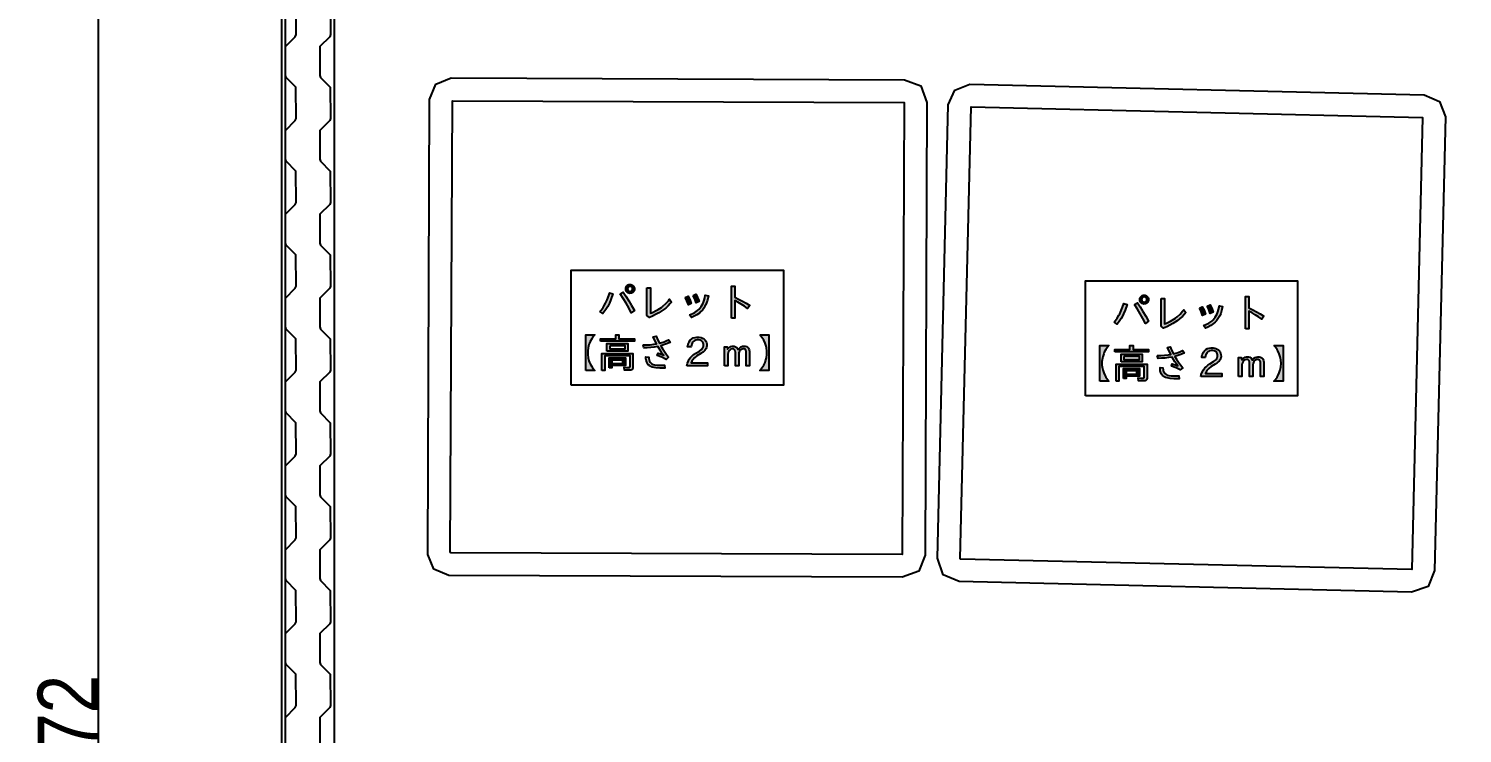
# Model space of a CAD drawing. Header units: millimetres. Extents: x -851 to 12103, y -752 to 16103.
# Drawn here: x -851 to 3904, y 8109 to 10445 of the extents above; entities that cross this region are included whole.
import ezdxf

# ---------------------------------------------------------------- set-up
doc = ezdxf.new("R2010")
doc.units = ezdxf.units.MM
for name, color, linetype in [('名称ラベル', 1, 'Continuous'), ('壁', 8, 'Continuous'), ('寸法', 2, 'Continuous'), ('床', 9, 'Continuous'), ('荷', 34, 'Continuous'), ('設備', 5, 'Continuous')]:
    doc.layers.add(name, color=color, linetype=linetype)
doc.styles.add('OpenSansCondensed-Light', font='OpenSansCondensed-Light.ttf')
doc.dimstyles.new('EZDXF', dxfattribs={"dimtxt": 200, "dimasz": 150, "dimexe": 100, "dimexo": 100, "dimgap": 0.1, "dimtad": 1, "dimdec": 0, "dimzin": 12, "dimdsep": 46, "dimtxsty": 'OpenSansCondensed-Light', "dimblk": 'ARCHTICK', "dimcen": 2.5, "dimazin": 3, "dimtfac": 0.5, "dimtmove": 2, "dimatfit": 3})

# ---------------------------------------------------------------- blocks, each defined once
blk = doc.blocks.new('_ARCHTICK')
at = {"color": 0, "linetype": 'BYBLOCK', "const_width": 0.15}
blk.add_lwpolyline([(-0.5, -0.5), (0.5, 0.5)], dxfattribs=at)

msp = doc.modelspace()

# ---------------------------------------------------------------- hatches: boundary and pattern name
at = {"layer": '名称ラベル'}
for points in [[(1043.6, 9507.6), (1047.1, 9511.7), (1053.7, 9520.5), (1056.7, 9525.2), (1062.4, 9535.1), (1067.4, 9545.8), (1069.7, 9551.4), (1073.7, 9563.1), (1075.5, 9569.3), (1086.4, 9565.4), (1080, 9546.5), (1075, 9534.8), (1069.5, 9523.9), (1063.4, 9513.8), (1060.2, 9509.1), (1053.3, 9500.2)], [(1110.9, 9566), (1120.5, 9571), (1129.8, 9557.6), (1139.2, 9543), (1148.6, 9527.2), (1157.9, 9510.1), (1147.3, 9503), (1139.2, 9519.3), (1130.5, 9535.3), (1121, 9550.8)], [(1199.5, 9585.7), (1211, 9585.7), (1211.1, 9501.4), (1217.7, 9504.1), (1230.3, 9510.1), (1236.2, 9513.5), (1247.3, 9520.8), (1252.5, 9524.9), (1262.1, 9533.6), (1270.7, 9543.1), (1274.7, 9548.3), (1281, 9538.7), (1276.9, 9533.6), (1269.9, 9526.1), (1261.7, 9518.8), (1252.4, 9511.8), (1238.6, 9502.8), (1228.2, 9497), (1217.9, 9492), (1207.6, 9487.8), (1199.5, 9494)], [(1326.4, 9554.1), (1335.6, 9558.5), (1338.7, 9552.9), (1341.6, 9547), (1346.5, 9534.1), (1336.8, 9529.5), (1331.9, 9542.7)], [(1340, 9496.1), (1351.3, 9500.5), (1358.1, 9504.1), (1367.2, 9510.5), (1372.5, 9515.4), (1379.1, 9523.3), (1382.4, 9528.8), (1385.4, 9534.9), (1389, 9545.2), (1391, 9552.9), (1392.5, 9561.3), (1403, 9558.9), (1399.9, 9544.8), (1397.1, 9536.3), (1393.8, 9528.4), (1391.9, 9524.7), (1387.8, 9517.8), (1383.1, 9511.6), (1378.6, 9506.7), (1373.5, 9502.2), (1364.7, 9496.1), (1358, 9492.4), (1346.9, 9487.5)], [(1352.2, 9560.1), (1361.7, 9564.5), (1364.7, 9559), (1367.5, 9553.2), (1370, 9547.1), (1372.1, 9540.6), (1362.2, 9535.9), (1360.1, 9542.7), (1357.7, 9549), (1355.1, 9554.8)], [(1479.7, 9484.6), (1479.7, 9591.7), (1490.4, 9591.7), (1490.4, 9554.7), (1503.5, 9548.5), (1516.1, 9541.8), (1528.4, 9534.8), (1540.3, 9527.5), (1533.3, 9516.7), (1522.4, 9524.7), (1511.6, 9531.9), (1500.9, 9538.3), (1490.4, 9544), (1490.4, 9484.6)], [(2749, 9472.3), (2755.9, 9480.8), (2759.1, 9485.2), (2765, 9494.8), (2767.8, 9499.8), (2770.3, 9505.1), (2775, 9516.1), (2777.1, 9521.9), (2780.9, 9534), (2791.8, 9530.2), (2785.4, 9511.2), (2780.4, 9499.5), (2777.7, 9494), (2771.9, 9483.5), (2765.6, 9473.8), (2758.7, 9464.9)], [(2816.3, 9530.7), (2825.9, 9535.7), (2835.2, 9522.3), (2844.6, 9507.7), (2853.9, 9491.9), (2863.3, 9474.9), (2852.6, 9467.7), (2844.6, 9484), (2835.8, 9500), (2826.4, 9515.5)], [(2904.9, 9550.4), (2916.4, 9550.4), (2916.4, 9466.2), (2923.1, 9468.8), (2935.6, 9474.8), (2941.5, 9478.2), (2952.6, 9485.6), (2957.8, 9489.6), (2967.5, 9498.3), (2976.1, 9507.9), (2980.1, 9513), (2986.4, 9503.4), (2982.3, 9498.3), (2975.2, 9490.8), (2967.1, 9483.5), (2957.8, 9476.5), (2944, 9467.5), (2933.6, 9461.7), (2923.3, 9456.7), (2913, 9452.5), (2904.9, 9458.7)], [(3031.8, 9518.8), (3040.9, 9523.3), (3044.1, 9517.7), (3047, 9511.7), (3051.9, 9498.8), (3042.2, 9494.2), (3037.3, 9507.4)], [(3045.3, 9460.8), (3053.1, 9463.7), (3063.5, 9468.9), (3072.6, 9475.2), (3077.9, 9480.2), (3084.4, 9488.1), (3087.8, 9493.5), (3090.7, 9499.6), (3093.3, 9506.3), (3095.4, 9513.7), (3097.9, 9526), (3108.3, 9523.6), (3105.2, 9509.5), (3102.5, 9501), (3099.2, 9493.1), (3095.3, 9485.9), (3093.2, 9482.5), (3088.5, 9476.3), (3084, 9471.4), (3078.9, 9466.9), (3070.1, 9460.8), (3059.9, 9455.4), (3052.3, 9452.2)], [(3057.6, 9524.9), (3067, 9529.3), (3070.1, 9523.8), (3072.9, 9517.9), (3075.3, 9511.8), (3077.5, 9505.3), (3067.6, 9500.6), (3065.5, 9507.4), (3063.1, 9513.7), (3060.5, 9519.5)], [(3185, 9449.3), (3185, 9556.5), (3195.8, 9556.5), (3195.8, 9519.4), (3208.8, 9513.2), (3221.5, 9506.5), (3233.8, 9499.5), (3245.6, 9492.2), (3238.7, 9481.4), (3227.8, 9489.4), (3217, 9496.6), (3206.3, 9503.1), (3195.8, 9508.7), (3195.8, 9449.3)], [(996.4, 9311.4), (996.4, 9430), (1026.4, 9430), (1019.2, 9421.4), (1016.2, 9416.9), (1010.9, 9407.6), (1008.8, 9402.7), (1007, 9397.7), (1004.4, 9387.3), (1003.1, 9376.4), (1003, 9370.8), (1003.1, 9365.1), (1004.4, 9354.1), (1007, 9343.7), (1008.8, 9338.7), (1010.9, 9333.8), (1016.2, 9324.5), (1019.2, 9320), (1026.4, 9311.4)], [(1045.3, 9408.6), (1045.3, 9416.4), (1096.1, 9416.4), (1096.1, 9430.3), (1106.1, 9430.3), (1106.1, 9416.4), (1157.7, 9416.4), (1157.7, 9408.6)], [(1186.4, 9396.8), (1198.2, 9396.7), (1210.5, 9397.2), (1222.4, 9398.5), (1231.1, 9400), (1220.1, 9422.8), (1229.7, 9425.5), (1235.4, 9412.4), (1240.7, 9402.1), (1248.6, 9404.3), (1256.2, 9406.9), (1263.5, 9409.8), (1270.4, 9413.1), (1276, 9404.3), (1261.2, 9398.4), (1245.3, 9393.7), (1250.9, 9384.3), (1257.1, 9374.7), (1263.9, 9365.2), (1271.3, 9355.6), (1263.1, 9348.6), (1248.8, 9355.5), (1233.5, 9361.2), (1236.4, 9368.8), (1246.2, 9365.5), (1255.3, 9362), (1250.3, 9368.5), (1245.3, 9375.7), (1235.9, 9391.5), (1223.8, 9389.5), (1212, 9388.1), (1200.5, 9387.3), (1189.5, 9387)], [(1331.4, 9327.1), (1333.6, 9336), (1336.7, 9344), (1339.4, 9348.8), (1344.2, 9355.2), (1348.4, 9359.6), (1354.1, 9364.3), (1361, 9368.9), (1373.4, 9376.2), (1380.4, 9381.5), (1382.8, 9384.2), (1384.8, 9387.3), (1385.7, 9389.4), (1386.5, 9392.9), (1386.5, 9398.1), (1385.4, 9403), (1384.5, 9405.1), (1381.8, 9408.5), (1380.1, 9409.9), (1375.8, 9411.9), (1370.5, 9412.8), (1365.5, 9412.9), (1361.8, 9412.3), (1358.4, 9411.1), (1355.4, 9409.4), (1351.6, 9405.6), (1349.4, 9402.4), (1347.7, 9398.7), (1346.6, 9394.5), (1346, 9389.9), (1334.2, 9389.9), (1334.9, 9394.8), (1336, 9399.3), (1337.5, 9403.4), (1339.4, 9407.2), (1343.1, 9412.1), (1347.7, 9416.3), (1353, 9419.4), (1358.8, 9421.5), (1365.2, 9422.4), (1372.6, 9422.2), (1378.9, 9420.8), (1381.8, 9419.8), (1385.8, 9417.7), (1389.6, 9415), (1392.7, 9411.9), (1395, 9408.4), (1396.7, 9404.5), (1397.8, 9400.2), (1398, 9393.5), (1397.1, 9388), (1395.8, 9384.6), (1394, 9381.3), (1391.7, 9378.3), (1388.9, 9375.3), (1385.5, 9372.5), (1378.5, 9367.7), (1365.2, 9360), (1357.3, 9353.9), (1351.4, 9347.2), (1348.4, 9342.5), (1346.4, 9337.5), (1400.6, 9337.5), (1400.6, 9327.1)], [(1573.8, 9430), (1603.8, 9430), (1603.8, 9311.4), (1573.8, 9311.4), (1580.9, 9320), (1584, 9324.5), (1586.8, 9329.1), (1591.3, 9338.7), (1593.1, 9343.7), (1595.7, 9354.1), (1597, 9364.9), (1597.2, 9370.6), (1597, 9376.2), (1595.7, 9387.1), (1594.6, 9392.4), (1591.3, 9402.6), (1586.8, 9412.2), (1584, 9416.9), (1580.9, 9421.4)], [(1050.1, 9311.2), (1050.1, 9368.2), (1152.9, 9368.2), (1152.9, 9321), (1152.2, 9318.2), (1151.6, 9317), (1149.9, 9315.1), (1148.8, 9314.3), (1146, 9313.2), (1142.6, 9312.7), (1124.6, 9313.2), (1123.3, 9322.7), (1131.9, 9321.7), (1139.6, 9321.3), (1142, 9322.1), (1143.1, 9323.2), (1143.6, 9325.6), (1143.5, 9360.6), (1059.5, 9360.6), (1059.5, 9311.2)], [(1456.5, 9327.1), (1456.5, 9390), (1465, 9390), (1466.9, 9382.1), (1471.4, 9386.6), (1474.5, 9389), (1477.6, 9390.7), (1482.3, 9392.2), (1487.3, 9392.5), (1489, 9392.2), (1493.6, 9390.6), (1497.5, 9387.5), (1499.7, 9384.6), (1501.6, 9381.2), (1506, 9386.1), (1510.9, 9389.7), (1516.1, 9391.8), (1519.9, 9392.5), (1525.1, 9392.3), (1529.5, 9391), (1533.2, 9388.7), (1536.2, 9385.3), (1538.7, 9380.5), (1539.8, 9374.7), (1539.9, 9327.1), (1528.8, 9327.1), (1528.8, 9371.9), (1528.5, 9375.4), (1527.7, 9378.4), (1525.6, 9381.5), (1524.6, 9382.3), (1522.3, 9383.2), (1519.4, 9383.6), (1516.5, 9383.2), (1514.7, 9382.7), (1512.9, 9381.8), (1510.3, 9380.1), (1508.7, 9378.5), (1506.5, 9375.7), (1505.4, 9373.7), (1504.3, 9370.5), (1503.8, 9365.8), (1503.8, 9327.1), (1492.7, 9327.1), (1492.7, 9371.9), (1492.3, 9375.1), (1491.1, 9378.6), (1488.5, 9381.8), (1485.9, 9383.2), (1482.6, 9383.6), (1478.1, 9382.4), (1473.9, 9379.5), (1471.4, 9376.9), (1470.1, 9374.9), (1468.2, 9370.6), (1467.6, 9365.8), (1467.6, 9327.1)], [(2701.7, 9276.2), (2701.7, 9394.7), (2731.8, 9394.7), (2728, 9390.5), (2721.5, 9381.7), (2716.3, 9372.3), (2714.2, 9367.4), (2710.9, 9357.3), (2709.8, 9352), (2708.5, 9341.1), (2708.3, 9335.5), (2708.5, 9329.8), (2709.8, 9318.8), (2710.9, 9313.5), (2714.2, 9303.4), (2718.8, 9293.8), (2721.5, 9289.2), (2724.6, 9284.7), (2731.8, 9276.2)], [(2750.7, 9373.3), (2750.7, 9381.1), (2801.5, 9381.1), (2801.5, 9395), (2811.5, 9395), (2811.5, 9381.1), (2863.1, 9381.1), (2863.1, 9373.3)], [(2891.8, 9361.5), (2903.6, 9361.4), (2915.8, 9362), (2927.8, 9363.2), (2936.5, 9364.7), (2925.5, 9387.6), (2935.1, 9390.2), (2940.8, 9377.2), (2946.1, 9366.8), (2954, 9369), (2961.6, 9371.6), (2968.9, 9374.5), (2975.8, 9377.8), (2981.4, 9369), (2966.5, 9363.1), (2950.7, 9358.4), (2956.3, 9349), (2962.5, 9339.5), (2969.3, 9329.9), (2976.6, 9320.4), (2968.4, 9313.3), (2954.2, 9320.2), (2938.9, 9325.9), (2941.8, 9333.5), (2951.5, 9330.2), (2960.6, 9326.7), (2955.6, 9333.2), (2950.7, 9340.4), (2941.3, 9356.2), (2929.1, 9354.2), (2917.3, 9352.8), (2905.9, 9352), (2894.8, 9351.7)], [(3036.8, 9291.9), (3038.1, 9297.9), (3041, 9306.2), (3044.8, 9313.5), (3049.5, 9320), (3053.8, 9324.3), (3059.5, 9329), (3066.4, 9333.6), (3078.8, 9341), (3084.8, 9345.4), (3087.4, 9347.9), (3089.6, 9350.9), (3091, 9354.2), (3091.8, 9357.6), (3091.8, 9362.9), (3090.8, 9367.7), (3089.8, 9369.8), (3087.2, 9373.3), (3085.4, 9374.6), (3081.2, 9376.6), (3075.9, 9377.6), (3070.9, 9377.6), (3065.4, 9376.5), (3062.3, 9375), (3059.4, 9373), (3056.9, 9370.3), (3054.8, 9367.1), (3053.1, 9363.4), (3052, 9359.3), (3051.3, 9354.6), (3039.6, 9354.6), (3040.2, 9359.5), (3041.3, 9364), (3042.8, 9368.1), (3044.8, 9371.9), (3048.5, 9376.9), (3053.1, 9381), (3058.4, 9384.2), (3064.2, 9386.2), (3070.5, 9387.1), (3077.9, 9386.9), (3082.7, 9386), (3085.7, 9385), (3091.2, 9382.4), (3095, 9379.7), (3098, 9376.6), (3100.4, 9373.1), (3102.1, 9369.2), (3103.1, 9364.9), (3103.4, 9358.2), (3102.5, 9352.8), (3101.2, 9349.3), (3099.4, 9346.1), (3097.1, 9343), (3094.2, 9340.1), (3090.9, 9337.2), (3083.8, 9332.4), (3070.6, 9324.7), (3062.7, 9318.6), (3056.7, 9311.9), (3053.8, 9307.2), (3051.7, 9302.2), (3106, 9302.2), (3106, 9291.9)], [(3279.1, 9394.7), (3309.2, 9394.7), (3309.2, 9276.2), (3279.1, 9276.2), (3282.9, 9280.4), (3289.4, 9289.2), (3292.2, 9293.8), (3296.7, 9303.4), (3300, 9313.5), (3301.1, 9318.8), (3301.9, 9324.2), (3302.6, 9335.3), (3301.9, 9346.4), (3301.1, 9351.8), (3300, 9357.1), (3296.7, 9367.3), (3292.2, 9376.9), (3289.4, 9381.6), (3282.9, 9390.5)], [(1195.9, 9351.6), (1195.9, 9357.1), (1205.3, 9355.4), (1205.6, 9351.2), (1206.2, 9347.3), (1207.9, 9342.3), (1209.6, 9339.4), (1211.7, 9336.9), (1216, 9333.7), (1219.8, 9332), (1224.5, 9330.7), (1232.9, 9329.4), (1243.1, 9329), (1257.9, 9329.4), (1259, 9319.4), (1241.7, 9319.2), (1229.7, 9320.1), (1222.8, 9321.3), (1216.8, 9322.9), (1214.1, 9324), (1209.4, 9326.4), (1207.4, 9327.7), (1203.9, 9330.9), (1201, 9334.6), (1198.7, 9338.9), (1196.5, 9346.1)], [(2755.5, 9275.9), (2755.5, 9332.9), (2858.3, 9332.9), (2858.2, 9285.7), (2857.5, 9282.9), (2856.9, 9281.7), (2856.2, 9280.7), (2854.1, 9279), (2851.4, 9277.9), (2848, 9277.4), (2830, 9277.9), (2828.7, 9287.4), (2837.3, 9286.4), (2845, 9286), (2847.4, 9286.8), (2848.4, 9287.9), (2848.9, 9290.3), (2848.9, 9325.3), (2764.9, 9325.3), (2764.9, 9275.9)], [(2901.2, 9316.3), (2901.3, 9321.8), (2910.7, 9320.1), (2911.2, 9313.9), (2912, 9310.3), (2913.3, 9307), (2915, 9304.1), (2917.1, 9301.6), (2921.3, 9298.4), (2925.2, 9296.7), (2929.8, 9295.4), (2938.3, 9294.1), (2948.5, 9293.7), (2963.3, 9294.1), (2964.4, 9284.1), (2947.1, 9283.9), (2935.1, 9284.8), (2925.1, 9286.8), (2919.5, 9288.7), (2914.8, 9291.1), (2912.8, 9292.4), (2909.2, 9295.6), (2906.3, 9299.4), (2904.1, 9303.6), (2901.9, 9310.8)], [(3161.9, 9291.9), (3161.9, 9354.7), (3170.4, 9354.7), (3172.3, 9346.8), (3176.8, 9351.4), (3179.9, 9353.7), (3183, 9355.4), (3187.7, 9357), (3192.6, 9357.2), (3194.3, 9356.9), (3199, 9355.3), (3202.9, 9352.2), (3205.1, 9349.4), (3207, 9345.9), (3211.4, 9350.9), (3216.2, 9354.4), (3219.7, 9356), (3225.2, 9357.2), (3230.5, 9357), (3234.9, 9355.8), (3238.6, 9353.4), (3241.6, 9350), (3244, 9345.2), (3245.2, 9339.4), (3245.3, 9291.9), (3234.1, 9291.9), (3234.1, 9336.6), (3233.9, 9340.2), (3232.5, 9344.3), (3231, 9346.2), (3228.9, 9347.5), (3226.2, 9348.2), (3224.8, 9348.3), (3221.9, 9348), (3220.1, 9347.4), (3217.4, 9346), (3215.7, 9344.8), (3214, 9343.2), (3211.9, 9340.4), (3210.8, 9338.4), (3209.7, 9335.2), (3209.1, 9330.5), (3209.1, 9291.9), (3198, 9291.9), (3198, 9336.6), (3197.7, 9339.8), (3196.5, 9343.3), (3193.9, 9346.5), (3191.3, 9347.9), (3188, 9348.3), (3183.5, 9347.1), (3179.2, 9344.3), (3176.8, 9341.6), (3175.4, 9339.6), (3173.6, 9335.3), (3173, 9330.5), (3173, 9291.9)]]:
    msp.add_hatch(color=1, dxfattribs=at).paths.add_polyline_path(points)
h = msp.add_hatch(color=1, dxfattribs=at)
h.paths.add_polyline_path([(1128.8, 9582.2), (1129.2, 9585.7), (1129.9, 9587.9), (1131.6, 9590.8), (1134.1, 9593.3), (1137, 9595.2), (1139.8, 9596.2), (1146.4, 9596.4), (1148.3, 9595.8), (1150.9, 9594.5), (1154.7, 9591.2), (1157, 9587.3), (1157.7, 9584.8), (1157.9, 9582.1), (1157.7, 9579.4), (1156.9, 9576.8), (1155.5, 9574.3), (1154, 9572.2), (1152.2, 9570.6), (1150.3, 9569.3), (1148.1, 9568.3), (1145.8, 9567.8), (1140.4, 9567.9), (1142, 9568), (1139.3, 9568.2), (1136.7, 9569.3), (1133.2, 9571.7), (1131.5, 9573.6), (1130.2, 9575.8), (1129.3, 9578.2)])
h.paths.add_polyline_path([(1140.3, 9590.3), (1137.3, 9588.4), (1135.5, 9586), (1134.9, 9584.6), (1134.7, 9582.1), (1134.9, 9580.2), (1135.5, 9578.6), (1137.5, 9575.7), (1139.8, 9574.1), (1142.6, 9573.3), (1148.8, 9573.3), (1144.9, 9573.5), (1148.3, 9575), (1150.8, 9577.5), (1151.9, 9580.2), (1151.9, 9584), (1151.1, 9586.3), (1149.6, 9588.3), (1147.8, 9589.6), (1145.4, 9590.6), (1149.6, 9590.6), (1141.6, 9590.8), (1142, 9590.7), (1133.8, 9590)])
h = msp.add_hatch(color=1, dxfattribs=at)
h.paths.add_polyline_path([(2834.4, 9544.2), (2834.4, 9549.3), (2835.3, 9552.6), (2837, 9555.5), (2839.4, 9558), (2842.4, 9559.9), (2845.2, 9560.9), (2851.8, 9561.1), (2854.5, 9560.2), (2856.3, 9559.3), (2860.1, 9555.9), (2862.3, 9552.1), (2863.1, 9549.5), (2863.3, 9546.8), (2863, 9544.1), (2862.2, 9541.5), (2860.9, 9539), (2859.4, 9537), (2857.6, 9535.3), (2855.7, 9534), (2853.5, 9533), (2851.2, 9532.5), (2845.8, 9532.6), (2847.4, 9532.7), (2844.7, 9532.9), (2842, 9534), (2838.6, 9536.4), (2836.9, 9538.3), (2835.6, 9540.5)])
h.paths.add_polyline_path([(2845.7, 9555), (2842.6, 9553.1), (2840.8, 9550.7), (2840.2, 9548.5), (2840, 9546.8), (2840.3, 9544.9), (2840.9, 9543.3), (2842.9, 9540.4), (2845.2, 9538.8), (2848, 9538.1), (2854.2, 9538), (2850.3, 9538.3), (2853.7, 9539.7), (2856.2, 9542.2), (2857.3, 9545), (2857.3, 9548.8), (2856.4, 9551), (2854.9, 9553), (2853.1, 9554.4), (2850.8, 9555.3), (2854.9, 9555.3), (2847, 9555.5), (2847.4, 9555.4), (2839.1, 9554.7)])
h = msp.add_hatch(color=1, dxfattribs=at)
h.paths.add_polyline_path([(1066.7, 9376.1), (1066.7, 9400.6), (1136.4, 9400.6), (1136.4, 9376.1)])
h.paths.add_polyline_path([(1076, 9393.4), (1076, 9383.3), (1127.2, 9383.3), (1127.1, 9393.4)])
h = msp.add_hatch(color=1, dxfattribs=at)
h.paths.add_polyline_path([(1074.5, 9320.4), (1074.5, 9353.2), (1128.1, 9353.2), (1128.1, 9328), (1083.4, 9328), (1083.3, 9320.4)])
h.paths.add_polyline_path([(1083.4, 9346.2), (1083.4, 9335), (1119.2, 9335.1), (1119.2, 9346.2)])
h = msp.add_hatch(color=1, dxfattribs=at)
h.paths.add_polyline_path([(2772, 9340.8), (2772, 9365.3), (2841.8, 9365.3), (2841.8, 9340.8)])
h.paths.add_polyline_path([(2781.3, 9358.2), (2781.3, 9348), (2832.5, 9348.1), (2832.5, 9358.2)])
h = msp.add_hatch(color=1, dxfattribs=at)
h.paths.add_polyline_path([(2779.9, 9285.1), (2779.9, 9318), (2833.4, 9318), (2833.4, 9292.7), (2788.8, 9292.7), (2788.7, 9285.1)])
h.paths.add_polyline_path([(2788.8, 9310.9), (2788.8, 9299.7), (2824.6, 9299.8), (2824.5, 9310.9)])

# ---------------------------------------------------------------- linework, layer by layer
for points in [[(948.4, 9263.2), (948.4, 9644.7), (1651.8, 9644.7), (1651.8, 9263.2)], [(2653.7, 9227.9), (2653.7, 9609.4), (3357.2, 9609.4), (3357.2, 9227.9)], [(1043.6, 9507.6), (1047.1, 9511.7), (1053.7, 9520.5), (1056.7, 9525.2), (1062.4, 9535.1), (1067.4, 9545.8), (1069.7, 9551.4), (1073.7, 9563.1), (1075.5, 9569.3), (1086.4, 9565.4), (1080, 9546.5), (1075, 9534.8), (1069.5, 9523.9), (1063.4, 9513.8), (1060.2, 9509.1), (1053.3, 9500.2)], [(1110.9, 9566), (1120.5, 9571), (1129.8, 9557.6), (1139.2, 9543), (1148.5, 9527.2), (1157.9, 9510.1), (1147.3, 9503), (1139.2, 9519.3), (1130.5, 9535.3), (1121, 9550.8)], [(1128.8, 9582.2), (1129.2, 9585.8), (1129.9, 9587.9), (1131.6, 9590.8), (1134, 9593.3), (1137, 9595.2), (1139.8, 9596.2), (1146.4, 9596.4), (1148.3, 9595.8), (1150.9, 9594.5), (1154.7, 9591.2), (1157, 9587.3), (1157.7, 9584.8), (1157.9, 9582.1), (1157.7, 9579.4), (1156.9, 9576.8), (1155.5, 9574.3), (1154, 9572.2), (1152.2, 9570.6), (1150.3, 9569.3), (1148.1, 9568.3), (1145.8, 9567.8), (1140.4, 9567.9), (1142, 9568), (1139.3, 9568.2), (1136.7, 9569.3), (1133.2, 9571.7), (1131.5, 9573.6), (1130.2, 9575.8), (1129.3, 9578.2)], [(1140.3, 9590.3), (1137.3, 9588.4), (1135.5, 9586), (1134.9, 9584.6), (1134.7, 9582.1), (1134.9, 9580.2), (1135.5, 9578.6), (1137.5, 9575.7), (1139.8, 9574.1), (1142.6, 9573.4), (1148.8, 9573.3), (1144.9, 9573.5), (1148.3, 9575), (1150.8, 9577.5), (1151.9, 9580.2), (1151.9, 9584), (1151.1, 9586.3), (1149.5, 9588.3), (1147.8, 9589.6), (1145.4, 9590.6), (1149.5, 9590.6), (1141.6, 9590.8), (1142, 9590.7), (1133.8, 9590)], [(1199.5, 9585.7), (1211, 9585.7), (1211.1, 9501.4), (1217.7, 9504.1), (1230.2, 9510.1), (1236.2, 9513.5), (1247.3, 9520.8), (1252.5, 9524.9), (1262.1, 9533.5), (1270.7, 9543.1), (1274.7, 9548.3), (1281, 9538.7), (1276.9, 9533.6), (1269.9, 9526), (1261.7, 9518.8), (1252.4, 9511.8), (1238.6, 9502.8), (1228.2, 9497), (1217.9, 9492), (1207.6, 9487.8), (1199.5, 9494)], [(1326.5, 9554.1), (1335.6, 9558.5), (1338.7, 9552.9), (1341.6, 9547), (1346.5, 9534.1), (1336.8, 9529.5), (1331.9, 9542.6)], [(1340, 9496.1), (1351.3, 9500.5), (1358.1, 9504.1), (1367.2, 9510.5), (1372.5, 9515.4), (1379.1, 9523.3), (1382.4, 9528.8), (1385.3, 9534.9), (1389, 9545.2), (1391, 9552.9), (1392.5, 9561.3), (1403, 9558.9), (1399.8, 9544.8), (1397.1, 9536.3), (1393.8, 9528.4), (1391.9, 9524.7), (1387.8, 9517.8), (1383.1, 9511.6), (1378.6, 9506.7), (1373.5, 9502.2), (1364.7, 9496.1), (1358, 9492.4), (1346.9, 9487.5)], [(1352.2, 9560.1), (1361.7, 9564.5), (1364.7, 9559), (1367.5, 9553.2), (1370, 9547.1), (1372.1, 9540.6), (1362.2, 9535.9), (1360.1, 9542.7), (1357.7, 9549), (1355.1, 9554.8)], [(1479.7, 9484.6), (1479.7, 9591.7), (1490.4, 9591.7), (1490.4, 9554.7), (1503.5, 9548.5), (1516.1, 9541.8), (1528.4, 9534.8), (1540.3, 9527.5), (1533.3, 9516.7), (1522.4, 9524.7), (1511.6, 9531.9), (1500.9, 9538.3), (1490.4, 9544), (1490.4, 9484.6)], [(2834.4, 9544.2), (2834.4, 9549.3), (2835.3, 9552.6), (2837, 9555.5), (2839.4, 9558), (2842.4, 9559.9), (2845.2, 9560.9), (2851.8, 9561.1), (2854.5, 9560.2), (2856.3, 9559.2), (2860.1, 9555.9), (2862.3, 9552.1), (2863.1, 9549.5), (2863.3, 9546.8), (2863, 9544.1), (2862.2, 9541.5), (2860.9, 9539), (2859.4, 9537), (2857.6, 9535.3), (2855.7, 9534), (2853.5, 9533), (2851.2, 9532.5), (2845.8, 9532.6), (2847.4, 9532.7), (2844.7, 9532.9), (2842, 9534), (2838.6, 9536.4), (2836.9, 9538.3), (2835.6, 9540.5)], [(2749, 9472.3), (2755.9, 9480.8), (2759.1, 9485.2), (2765, 9494.8), (2767.8, 9499.8), (2770.3, 9505.1), (2775, 9516.1), (2777.1, 9521.9), (2780.9, 9534), (2791.8, 9530.2), (2785.3, 9511.2), (2780.4, 9499.5), (2777.7, 9494), (2771.9, 9483.5), (2765.6, 9473.8), (2758.7, 9464.9)], [(2816.3, 9530.7), (2825.9, 9535.7), (2835.2, 9522.4), (2844.6, 9507.7), (2853.9, 9491.9), (2863.3, 9474.9), (2852.6, 9467.7), (2844.6, 9484), (2835.8, 9500), (2826.4, 9515.5)], [(2845.7, 9555), (2842.7, 9553.1), (2840.8, 9550.7), (2840.2, 9548.5), (2840, 9546.8), (2840.3, 9544.9), (2840.9, 9543.3), (2842.9, 9540.4), (2845.2, 9538.8), (2848, 9538.1), (2854.2, 9538), (2850.3, 9538.3), (2853.7, 9539.7), (2856.2, 9542.2), (2857.3, 9545), (2857.3, 9548.8), (2856.4, 9551), (2854.9, 9553), (2853.1, 9554.4), (2850.8, 9555.3), (2854.9, 9555.3), (2847, 9555.5), (2847.4, 9555.5), (2839.1, 9554.7)], [(2904.9, 9550.4), (2916.4, 9550.4), (2916.4, 9466.2), (2923.1, 9468.8), (2935.6, 9474.9), (2941.6, 9478.2), (2952.6, 9485.6), (2957.8, 9489.6), (2967.5, 9498.3), (2976.1, 9507.9), (2980.1, 9513), (2986.4, 9503.4), (2982.3, 9498.3), (2975.2, 9490.8), (2967.1, 9483.5), (2957.8, 9476.5), (2944, 9467.5), (2933.6, 9461.7), (2923.3, 9456.7), (2913, 9452.5), (2904.9, 9458.7)], [(3031.8, 9518.8), (3040.9, 9523.2), (3044.1, 9517.6), (3047, 9511.7), (3051.9, 9498.8), (3042.2, 9494.2), (3037.3, 9507.4)], [(3045.3, 9460.8), (3053.1, 9463.6), (3063.5, 9468.9), (3072.6, 9475.2), (3077.9, 9480.1), (3084.4, 9488), (3087.8, 9493.5), (3090.7, 9499.6), (3093.3, 9506.3), (3095.4, 9513.7), (3097.9, 9526), (3108.3, 9523.6), (3105.2, 9509.5), (3102.5, 9501), (3099.2, 9493.1), (3095.3, 9485.9), (3093.2, 9482.5), (3088.5, 9476.3), (3084, 9471.4), (3078.9, 9466.9), (3070.1, 9460.8), (3059.9, 9455.4), (3052.3, 9452.2)], [(3057.6, 9524.9), (3067, 9529.3), (3070.1, 9523.8), (3072.9, 9517.9), (3075.3, 9511.8), (3077.5, 9505.3), (3067.6, 9500.6), (3065.5, 9507.4), (3063.1, 9513.7), (3060.5, 9519.5)], [(3185, 9449.3), (3185, 9556.5), (3195.8, 9556.5), (3195.8, 9519.4), (3208.8, 9513.2), (3221.5, 9506.5), (3233.8, 9499.5), (3245.6, 9492.2), (3238.7, 9481.4), (3227.8, 9489.4), (3217, 9496.6), (3206.3, 9503.1), (3195.8, 9508.7), (3195.8, 9449.3)], [(996.4, 9311.4), (996.4, 9430), (1026.4, 9430), (1019.2, 9421.4), (1016.1, 9416.9), (1010.9, 9407.6), (1008.8, 9402.7), (1007, 9397.7), (1004.4, 9387.3), (1003.1, 9376.4), (1003, 9370.8), (1003.1, 9365.1), (1004.4, 9354.1), (1007, 9343.7), (1008.8, 9338.7), (1010.9, 9333.8), (1016.1, 9324.5), (1019.2, 9320), (1026.4, 9311.4)], [(1045.3, 9408.6), (1045.3, 9416.4), (1096.1, 9416.4), (1096.1, 9430.3), (1106.1, 9430.3), (1106.1, 9416.4), (1157.7, 9416.4), (1157.7, 9408.6)], [(1186.4, 9396.8), (1198.2, 9396.7), (1210.5, 9397.2), (1222.4, 9398.5), (1231.1, 9400), (1220.2, 9422.8), (1229.7, 9425.5), (1235.4, 9412.4), (1240.7, 9402.1), (1248.6, 9404.3), (1256.2, 9406.9), (1263.5, 9409.8), (1270.4, 9413.1), (1276, 9404.3), (1261.2, 9398.4), (1245.3, 9393.7), (1250.9, 9384.3), (1257.1, 9374.7), (1263.9, 9365.2), (1271.3, 9355.6), (1263, 9348.6), (1248.8, 9355.5), (1233.5, 9361.2), (1236.4, 9368.8), (1246.2, 9365.5), (1255.2, 9362), (1250.3, 9368.5), (1245.3, 9375.7), (1235.9, 9391.5), (1223.8, 9389.5), (1212, 9388.1), (1200.5, 9387.3), (1189.5, 9387)], [(1331.4, 9327.1), (1333.6, 9336), (1336.7, 9344), (1339.4, 9348.8), (1344.2, 9355.2), (1348.4, 9359.6), (1354.1, 9364.3), (1361, 9368.9), (1373.4, 9376.2), (1380.4, 9381.5), (1382.8, 9384.2), (1384.8, 9387.3), (1385.7, 9389.4), (1386.5, 9392.9), (1386.5, 9398.1), (1385.4, 9403), (1384.5, 9405.1), (1381.8, 9408.5), (1380.1, 9409.9), (1375.8, 9411.9), (1370.5, 9412.8), (1365.5, 9412.9), (1361.8, 9412.3), (1358.4, 9411.1), (1355.4, 9409.4), (1351.6, 9405.6), (1349.4, 9402.4), (1347.7, 9398.7), (1346.6, 9394.5), (1346, 9389.9), (1334.2, 9389.9), (1334.9, 9394.8), (1336, 9399.3), (1337.5, 9403.4), (1339.4, 9407.2), (1343.1, 9412.1), (1347.7, 9416.3), (1353, 9419.4), (1358.8, 9421.5), (1365.2, 9422.4), (1372.6, 9422.2), (1378.9, 9420.8), (1381.8, 9419.8), (1385.8, 9417.7), (1389.6, 9415), (1392.7, 9411.9), (1395, 9408.4), (1396.8, 9404.5), (1397.8, 9400.1), (1398, 9393.5), (1397.1, 9388), (1395.8, 9384.6), (1394, 9381.3), (1391.7, 9378.3), (1388.9, 9375.4), (1385.5, 9372.5), (1378.5, 9367.7), (1365.2, 9360), (1357.3, 9353.9), (1351.3, 9347.2), (1348.4, 9342.5), (1346.4, 9337.5), (1400.6, 9337.5), (1400.6, 9327.1)], [(1573.8, 9430), (1603.8, 9430), (1603.8, 9311.4), (1573.8, 9311.4), (1580.9, 9320), (1584, 9324.5), (1586.8, 9329.1), (1591.3, 9338.7), (1593.1, 9343.7), (1595.7, 9354.1), (1597, 9364.9), (1597.2, 9370.6), (1597, 9376.2), (1595.7, 9387.1), (1594.6, 9392.4), (1591.3, 9402.5), (1586.8, 9412.2), (1584, 9416.9), (1580.9, 9421.4)], [(1050.1, 9311.2), (1050.1, 9368.2), (1152.9, 9368.2), (1152.9, 9321), (1152.2, 9318.2), (1151.6, 9317), (1149.9, 9315.1), (1148.8, 9314.3), (1146, 9313.2), (1142.6, 9312.7), (1124.6, 9313.2), (1123.3, 9322.7), (1131.9, 9321.7), (1139.6, 9321.3), (1142, 9322.1), (1143, 9323.2), (1143.6, 9325.6), (1143.5, 9360.6), (1059.5, 9360.6), (1059.5, 9311.2)], [(1066.7, 9376.1), (1066.7, 9400.6), (1136.4, 9400.6), (1136.4, 9376.1)], [(1076, 9393.4), (1076, 9383.3), (1127.2, 9383.3), (1127.1, 9393.4)], [(1456.5, 9327.1), (1456.5, 9390), (1465, 9390), (1466.9, 9382.1), (1471.4, 9386.6), (1474.5, 9389), (1477.6, 9390.7), (1482.3, 9392.2), (1487.3, 9392.5), (1489, 9392.2), (1493.6, 9390.6), (1497.5, 9387.5), (1499.8, 9384.6), (1501.6, 9381.2), (1506, 9386.1), (1510.9, 9389.7), (1516.1, 9391.8), (1519.9, 9392.5), (1525.1, 9392.3), (1529.5, 9391), (1533.2, 9388.7), (1536.2, 9385.3), (1538.7, 9380.5), (1539.8, 9374.7), (1539.9, 9327.1), (1528.8, 9327.1), (1528.8, 9371.9), (1528.5, 9375.4), (1527.7, 9378.4), (1525.6, 9381.5), (1524.6, 9382.3), (1522.3, 9383.2), (1519.4, 9383.6), (1516.5, 9383.2), (1514.7, 9382.7), (1512.9, 9381.8), (1510.3, 9380.1), (1508.7, 9378.5), (1506.5, 9375.7), (1505.4, 9373.7), (1504.3, 9370.5), (1503.8, 9365.8), (1503.8, 9327.1), (1492.7, 9327.1), (1492.7, 9371.9), (1492.3, 9375.1), (1491.1, 9378.6), (1488.5, 9381.8), (1485.9, 9383.2), (1482.7, 9383.6), (1478.1, 9382.4), (1473.9, 9379.5), (1471.4, 9376.9), (1470.1, 9374.9), (1468.2, 9370.6), (1467.6, 9365.8), (1467.6, 9327.1)], [(2701.7, 9276.2), (2701.7, 9394.7), (2731.8, 9394.7), (2728, 9390.5), (2721.5, 9381.7), (2716.3, 9372.3), (2714.2, 9367.4), (2710.9, 9357.3), (2709.8, 9352), (2708.5, 9341.1), (2708.3, 9335.5), (2708.5, 9329.8), (2709.8, 9318.8), (2710.9, 9313.5), (2714.2, 9303.4), (2718.8, 9293.8), (2721.5, 9289.2), (2724.6, 9284.7), (2731.8, 9276.2)], [(2750.7, 9373.3), (2750.7, 9381.1), (2801.5, 9381.1), (2801.5, 9395), (2811.5, 9395), (2811.5, 9381.1), (2863.1, 9381.1), (2863.1, 9373.3)], [(2891.8, 9361.5), (2903.6, 9361.4), (2915.8, 9362), (2927.8, 9363.2), (2936.5, 9364.7), (2925.5, 9387.6), (2935.1, 9390.2), (2940.8, 9377.2), (2946.1, 9366.8), (2954, 9369), (2961.6, 9371.6), (2968.9, 9374.5), (2975.8, 9377.8), (2981.3, 9369), (2966.5, 9363.1), (2950.7, 9358.4), (2956.3, 9349), (2962.5, 9339.5), (2969.3, 9329.9), (2976.6, 9320.4), (2968.4, 9313.3), (2954.2, 9320.2), (2938.9, 9325.9), (2941.8, 9333.5), (2951.6, 9330.2), (2960.6, 9326.7), (2955.7, 9333.2), (2950.7, 9340.4), (2941.3, 9356.2), (2929.1, 9354.2), (2917.3, 9352.8), (2905.9, 9352), (2894.8, 9351.7)], [(3036.8, 9291.9), (3038.1, 9297.9), (3041, 9306.2), (3044.8, 9313.5), (3049.5, 9320), (3053.8, 9324.3), (3059.5, 9329), (3066.4, 9333.6), (3078.8, 9341), (3084.8, 9345.4), (3087.4, 9347.9), (3089.6, 9350.9), (3091, 9354.1), (3091.8, 9357.6), (3091.8, 9362.9), (3090.8, 9367.7), (3089.8, 9369.8), (3087.2, 9373.3), (3085.4, 9374.6), (3081.2, 9376.6), (3075.9, 9377.5), (3070.8, 9377.6), (3065.4, 9376.5), (3062.3, 9375), (3059.4, 9373), (3056.9, 9370.3), (3054.8, 9367.1), (3053.1, 9363.4), (3052, 9359.3), (3051.3, 9354.6), (3039.6, 9354.6), (3040.2, 9359.5), (3041.3, 9364), (3042.8, 9368.1), (3044.8, 9371.9), (3048.5, 9376.9), (3053.1, 9381), (3058.4, 9384.2), (3064.2, 9386.2), (3070.6, 9387.1), (3077.9, 9386.9), (3082.7, 9386), (3085.7, 9385), (3091.2, 9382.4), (3095, 9379.7), (3098, 9376.6), (3100.4, 9373.1), (3102.1, 9369.2), (3103.1, 9364.9), (3103.4, 9358.2), (3102.5, 9352.8), (3101.2, 9349.3), (3099.4, 9346.1), (3097.1, 9343), (3094.2, 9340.1), (3090.9, 9337.2), (3083.8, 9332.4), (3070.6, 9324.7), (3062.7, 9318.6), (3056.7, 9311.9), (3053.8, 9307.2), (3051.8, 9302.2), (3106, 9302.2), (3106, 9291.9)], [(3279.1, 9394.7), (3309.2, 9394.7), (3309.2, 9276.2), (3279.1, 9276.2), (3282.9, 9280.4), (3289.4, 9289.2), (3292.2, 9293.8), (3296.7, 9303.5), (3300, 9313.5), (3301.1, 9318.8), (3301.9, 9324.2), (3302.6, 9335.3), (3301.9, 9346.5), (3301.1, 9351.8), (3300, 9357.1), (3296.7, 9367.3), (3292.2, 9376.9), (3289.4, 9381.6), (3282.9, 9390.5)], [(1074.5, 9320.4), (1074.5, 9353.2), (1128.1, 9353.2), (1128.1, 9328), (1083.4, 9328), (1083.3, 9320.4)], [(1083.4, 9346.2), (1083.4, 9335), (1119.2, 9335.1), (1119.2, 9346.2)], [(1195.9, 9351.6), (1195.9, 9357.1), (1205.3, 9355.4), (1205.6, 9351.2), (1206.2, 9347.3), (1207.9, 9342.3), (1209.6, 9339.4), (1211.7, 9336.9), (1216, 9333.7), (1219.8, 9332), (1224.5, 9330.7), (1232.9, 9329.4), (1243.1, 9329), (1257.9, 9329.4), (1259, 9319.4), (1241.7, 9319.2), (1229.7, 9320.1), (1222.8, 9321.3), (1216.8, 9323), (1214.1, 9324), (1209.4, 9326.4), (1207.4, 9327.7), (1203.9, 9330.9), (1201, 9334.6), (1198.7, 9338.9), (1196.5, 9346.1)], [(2755.5, 9275.9), (2755.5, 9332.9), (2858.3, 9332.9), (2858.2, 9285.7), (2857.6, 9282.9), (2856.9, 9281.7), (2856.2, 9280.7), (2854.1, 9279), (2851.4, 9277.9), (2848, 9277.4), (2830, 9277.9), (2828.7, 9287.4), (2837.3, 9286.4), (2845, 9286), (2847.4, 9286.8), (2848.4, 9287.9), (2848.9, 9290.3), (2848.9, 9325.3), (2764.9, 9325.3), (2764.9, 9275.9)], [(2772.1, 9340.8), (2772.1, 9365.3), (2841.8, 9365.3), (2841.8, 9340.8)], [(2781.3, 9358.2), (2781.3, 9348), (2832.5, 9348.1), (2832.5, 9358.2)], [(2901.2, 9316.3), (2901.3, 9321.8), (2910.7, 9320.1), (2911.2, 9313.9), (2912, 9310.3), (2913.3, 9307), (2915, 9304.1), (2917.1, 9301.6), (2921.3, 9298.4), (2925.2, 9296.7), (2929.8, 9295.4), (2938.3, 9294.1), (2948.5, 9293.7), (2963.3, 9294.1), (2964.4, 9284.1), (2947.1, 9283.9), (2935.1, 9284.8), (2925.1, 9286.8), (2919.5, 9288.7), (2914.8, 9291.1), (2912.8, 9292.4), (2909.2, 9295.6), (2906.3, 9299.4), (2904.1, 9303.6), (2901.9, 9310.9)], [(3161.9, 9291.9), (3161.9, 9354.7), (3170.4, 9354.7), (3172.3, 9346.8), (3176.8, 9351.4), (3179.9, 9353.7), (3183, 9355.4), (3187.7, 9357), (3192.6, 9357.2), (3194.3, 9356.9), (3199, 9355.3), (3202.9, 9352.2), (3205.1, 9349.4), (3207, 9345.9), (3211.4, 9350.9), (3216.2, 9354.4), (3219.7, 9356), (3225.2, 9357.2), (3230.5, 9357), (3234.8, 9355.8), (3238.6, 9353.4), (3241.6, 9350), (3244, 9345.2), (3245.2, 9339.4), (3245.3, 9291.9), (3234.2, 9291.9), (3234.2, 9336.6), (3233.9, 9340.1), (3232.5, 9344.3), (3231, 9346.2), (3228.9, 9347.5), (3226.2, 9348.2), (3224.8, 9348.3), (3221.9, 9348), (3220.1, 9347.4), (3217.4, 9346), (3215.7, 9344.8), (3214.1, 9343.2), (3211.9, 9340.4), (3210.8, 9338.5), (3209.7, 9335.2), (3209.1, 9330.5), (3209.1, 9291.9), (3198, 9291.9), (3198, 9336.6), (3197.7, 9339.8), (3196.5, 9343.3), (3193.9, 9346.5), (3191.3, 9347.9), (3188, 9348.3), (3183.4, 9347.1), (3179.2, 9344.3), (3176.8, 9341.6), (3175.4, 9339.6), (3173.6, 9335.3), (3173, 9330.5), (3173, 9291.9)], [(2779.9, 9285.1), (2779.9, 9318), (2833.4, 9318), (2833.4, 9292.7), (2788.8, 9292.7), (2788.7, 9285.1)], [(2788.8, 9310.9), (2788.8, 9299.8), (2824.6, 9299.8), (2824.6, 9310.9)]]:
    msp.add_lwpolyline(points, close=True, dxfattribs=at)
at = {"layer": '壁'}
msp.add_lwpolyline([(-12, 6), (-12, 15994), (-10.2, 15998.2), (-6, 16000), (156, 16000), (160.2, 15998.2), (162, 15994), (162, 6), (160.2, 1.8), (156, 0), (-6, 0), (-10.2, 1.8)], close=True, dxfattribs=at)
for points in [[(0, 8066), (0.8, 8161.6), (33.1, 8194.2), (36, 8201), (35.2, 8304.6), (2.9, 8337.2), (0, 8344), (0.8, 8439.6), (33.1, 8472.2), (36, 8479), (35.2, 8582.6), (2.9, 8615.2), (0, 8622), (0.8, 8717.6), (33.1, 8750.2), (36, 8757), (35.2, 8860.6), (2.9, 8893.2), (0, 8900), (0.8, 8995.6), (33.1, 9028.2), (36, 9035), (35.2, 9138.6), (2.9, 9171.2), (0, 9178), (0.8, 9273.6), (33.1, 9306.2), (36, 9313), (35.2, 9416.6), (2.9, 9449.2), (0, 9456), (0.8, 9551.6), (33.1, 9584.2), (36, 9591), (35.2, 9694.6), (2.9, 9727.2), (0, 9734), (0.8, 9829.6), (33.1, 9862.2), (36, 9869), (35.2, 9972.6), (2.9, 10005.2), (0, 10012), (0.8, 10107.6), (33.1, 10140.2), (36, 10147), (35.2, 10250.6), (2.9, 10283.2), (0, 10290), (0.8, 10385.6), (33.1, 10418.2), (36, 10425), (35.2, 10528.6)], [(149.2, 10528.6), (150, 10425), (147.1, 10418.2), (114.8, 10385.6), (114, 10290), (116.9, 10283.2), (149.2, 10250.6), (150, 10147), (147.1, 10140.2), (114.8, 10107.6), (114, 10012), (116.9, 10005.2), (149.2, 9972.6), (150, 9869), (147.1, 9862.2), (114.8, 9829.6), (114, 9734), (116.9, 9727.2), (149.2, 9694.6), (150, 9591), (147.1, 9584.2), (114.8, 9551.6), (114, 9456), (116.9, 9449.2), (149.2, 9416.6), (150, 9313), (147.1, 9306.2), (114.8, 9273.6), (114, 9178), (116.9, 9171.2), (149.2, 9138.6), (150, 9035), (147.1, 9028.2), (114.8, 8995.6), (114, 8900), (116.9, 8893.2), (149.2, 8860.6), (150, 8757), (147.1, 8750.2), (114.8, 8717.6), (114, 8622), (116.9, 8615.2), (149.2, 8582.6), (150, 8479), (147.1, 8472.2), (114.8, 8439.6), (114, 8344), (116.9, 8337.2), (149.2, 8304.6), (150, 8201), (147.1, 8194.2), (114.8, 8161.6), (114, 8066)]]:
    msp.add_lwpolyline(points, dxfattribs=at)
at = {"layer": '床'}
msp.add_lwpolyline([(0, 16000), (12000, 16000), (12000, 0), (0, 0)], close=True, dxfattribs=at)
at = {"layer": '荷'}
for points in [[(472.2, 8702.2), (478.2, 10209.8), (499, 10260.7), (549.6, 10281.6), (2053.4, 10274.9), (2107.7, 10254.9), (2127.8, 10200.5), (2122, 8699.4), (2100.6, 8646.5), (2046.2, 8626.4), (542.7, 8632.2), (493, 8653.2)], [(2163.3, 8689), (2198.9, 10192.2), (2220.9, 10241.4), (2270.3, 10261.2), (3777.4, 10225.4), (3827.9, 10203.6), (3847.8, 10152.6), (3811.3, 8649.2), (3790.3, 8595.3), (3735.6, 8576.3), (2234.9, 8611.8), (2182.3, 8634.3)]]:
    msp.add_lwpolyline(points, close=True, dxfattribs=at)
at = {"layer": '設備'}
for points in [[(547.1, 8708.8), (553.9, 10206), (2052.2, 10200), (2046.2, 8701.7), (549.1, 8706.8)], [(2237.8, 8688.7), (2274.2, 10185.4), (3772.1, 10149.8), (3736.5, 8651.9), (2239.8, 8686.6)]]:
    msp.add_lwpolyline(points, close=True, dxfattribs=at)

# ---------------------------------------------------------------- dimensions: what is measured, and where the dimension line sits
at = {"layer": '寸法'}
msp.add_linear_dim(base=(-620, -52.1), p1=(-20, -52.1), p2=(-20, 16020), angle=90, dimstyle='EZDXF', dxfattribs=at).render()

doc.saveas('drawing.dxf')
